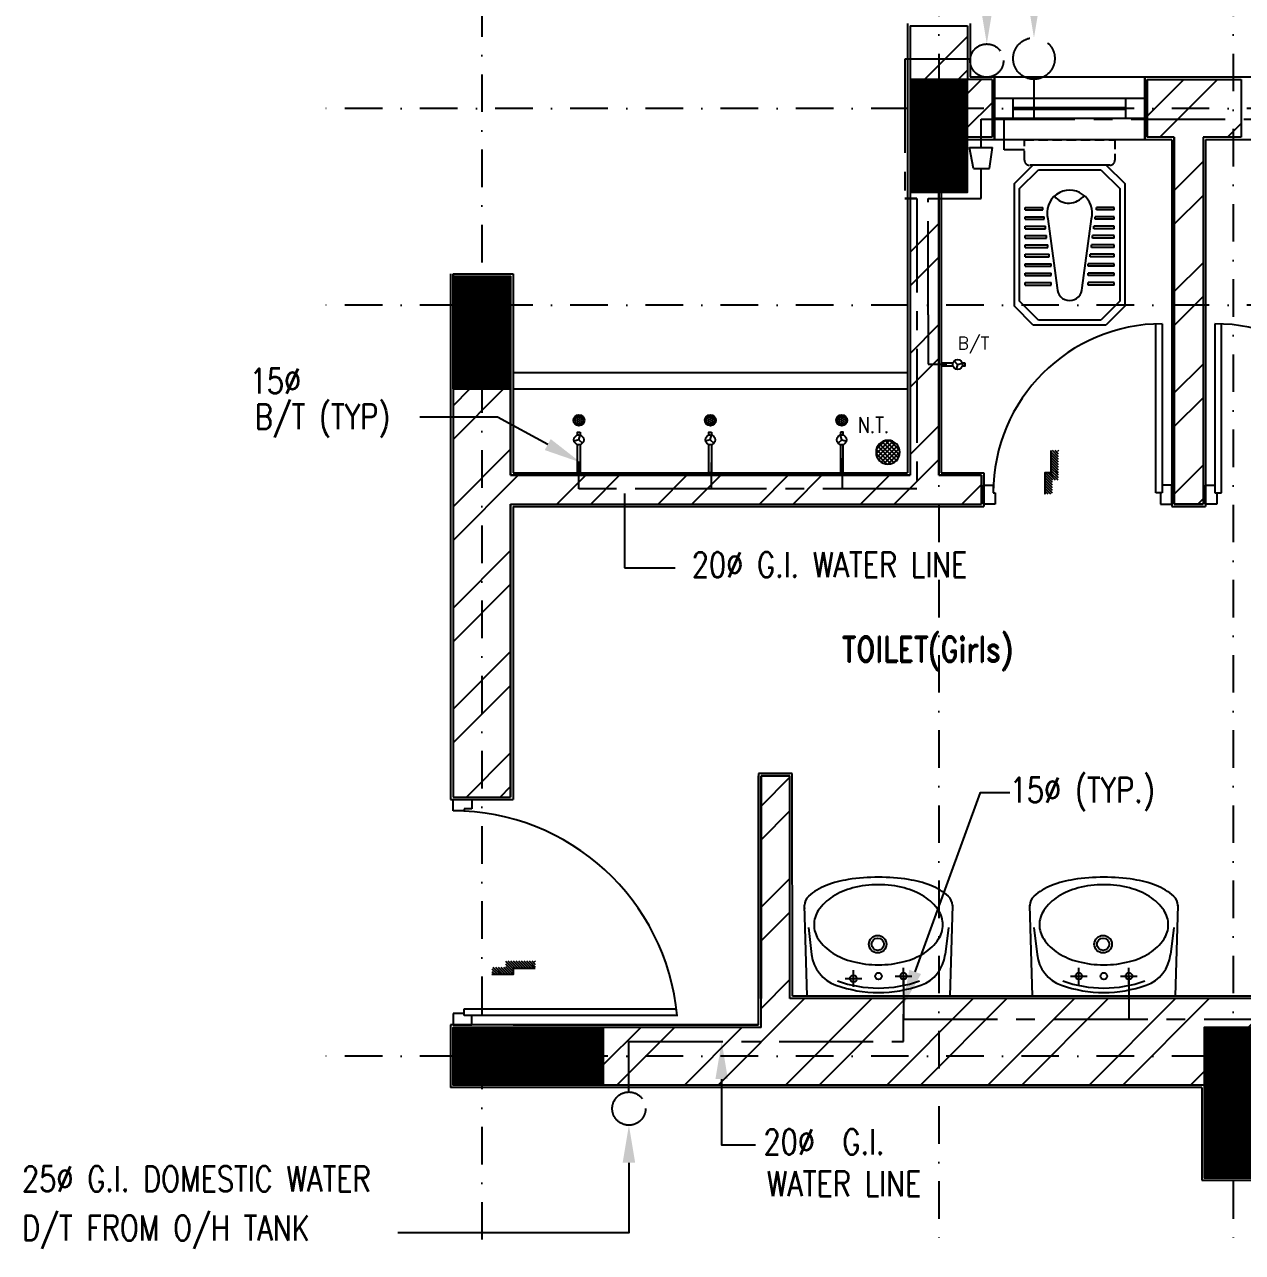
# Model space of a CAD drawing. Extents: x -437689 to -407696, y -55787 to -37037.
# Drawn here: x -431488 to -429057, y -52414 to -49963 of the extents above; entities that cross this region are included whole.
import ezdxf
from ezdxf.enums import TextEntityAlignment as Align

# ---------------------------------------------------------------- set-up
doc = ezdxf.new("R2010")
doc.units = 0
doc.header["$LTSCALE"] = 150
doc.header["$MEASUREMENT"] = 0
for name, pattern in [('CENTER', [2, 1.25, -0.25, 0.25, -0.25]), ('DASHDOT', [1, 0.5, -0.25, 0, -0.25]), ('HIDDEN', [9.525, 6.35, -3.175]), ('HIDDEN2', [0.1875, 0.125, -0.0625])]:
    doc.linetypes.add(name, pattern=pattern)
doc.layers.get('0').update_dxf_attribs({"linetype": 'CONTINUOUS'})
for name, color, linetype in [('5MM', 6, 'CONTINUOUS'), ('COL', 2, 'CONTINUOUS'), ('DIM', 6, 'CONTINUOUS'), ('DOOR', 31, 'CONTINUOUS'), ('DROP', 64, 'CONTINUOUS'), ('GRID', 252, 'DASHDOT'), ('HAT', 9, 'CONTINUOUS'), ('LAYER1', 4, 'CENTER'), ('TEXT', 7, 'CONTINUOUS'), ('TOILET', 9, 'CONTINUOUS'), ('TXT', 7, 'CONTINUOUS'), ('VENT', 8, 'HIDDEN'), ('WALL', 7, 'CONTINUOUS'), ('WIN-1', 56, 'CONTINUOUS')]:
    doc.layers.add(name, color=color, linetype=linetype)
doc.styles.add('ROMANS', font='romans.shx', dxfattribs={"height": 200})
doc.styles.add('T', font='romans.shx', dxfattribs={"height": 450})
doc.styles.add('TESTI', font='ROMAND.SHX')

# ---------------------------------------------------------------- blocks, each defined once
blk = doc.blocks.new('*X0')
at = {"color": 0}
for p, q in [((12734.9, 9916.2), (12714.5, 9936.6)), ((12743.8, 9916.2), (12718.8, 9941.2)), ((12752.6, 9916.2), (12727.6, 9941.2)), ((12761.4, 9916.2), (12736.4, 9941.2)), ((12770.3, 9916.2), (12745.3, 9941.2)), ((12779.1, 9916.2), (12754.1, 9941.2)), ((12788, 9916.2), (12763, 9941.2)), ((12796.8, 9916.2), (12771.8, 9941.2)), ((12805.6, 9916.2), (12780.6, 9941.2)), ((12813.4, 9935), (12788.4, 9960)), ((12813.4, 9926.1), (12788.4, 9951.1)), ((12813.4, 9917.3), (12788.4, 9942.3)), ((12820.5, 9936.7), (12795.5, 9961.7)), ((12829.3, 9936.7), (12804.3, 9961.7)), ((12838.2, 9936.7), (12813.2, 9961.7)), ((12847, 9936.7), (12822, 9961.7)), ((12855.8, 9936.7), (12830.8, 9961.7)), ((12859.3, 9942.1), (12839.7, 9961.7)), ((12859.3, 9951), (12848.5, 9961.7)), ((12859.3, 9959.8), (12857.4, 9961.7)), ((12726.1, 9916.2), (12714.5, 9927.8)), ((12717.3, 9916.2), (12714.5, 9918.9))]:
    blk.add_line(p, q, dxfattribs=at)
blk = doc.blocks.new('*X1')
at = {"color": 0}
for p, q in [((7365.8, -71884.4), (7367.5, -71884.4)), ((7366.8, -71880.1), (7367.5, -71880.1)), ((7367.5, -71880.1), (7368.7, -71877.9)), ((7368.7, -71886.6), (7367.5, -71884.4)), ((7368.7, -71877.9), (7368.3, -71877.2)), ((7372.5, -71884.4), (7371.2, -71882.3)), ((7372.5, -71875.8), (7371.2, -71873.6)), ((7371.2, -71882.3), (7372.5, -71880.1)), ((7372.5, -71875.8), (7375, -71875.8)), ((7372.5, -71880.1), (7375, -71880.1)), ((7372.5, -71884.4), (7375, -71884.4)), ((7374.2, -71871.4), (7375, -71871.4)), ((7376.2, -71873.6), (7375, -71871.4)), ((7375, -71875.8), (7376.2, -71873.6)), ((7376.2, -71882.3), (7375, -71880.1)), ((7375, -71884.4), (7376.2, -71882.3)), ((7380, -71880.1), (7378.7, -71877.9)), ((7378.7, -71877.9), (7380, -71875.8)), ((7378.7, -71886.6), (7380, -71884.4)), ((7380, -71871.4), (7379, -71869.7)), ((7380, -71871.4), (7382.5, -71871.4)), ((7380, -71875.8), (7382.5, -71875.8)), ((7380, -71880.1), (7382.5, -71880.1)), ((7380, -71884.4), (7382.5, -71884.4)), ((7382.5, -71871.4), (7383.7, -71869.3)), ((7383.7, -71877.9), (7382.5, -71875.8)), ((7382.5, -71880.1), (7383.7, -71877.9)), ((7383.7, -71886.6), (7382.5, -71884.4)), ((7387.5, -71875.8), (7386.2, -71873.6)), ((7387.5, -71884.4), (7386.2, -71882.3)), ((7386.2, -71873.6), (7387.5, -71871.4)), ((7386.2, -71882.3), (7387.5, -71880.1)), ((7387.5, -71871.4), (7390, -71871.4)), ((7387.5, -71875.8), (7390, -71875.8)), ((7387.5, -71880.1), (7390, -71880.1)), ((7387.5, -71884.4), (7390, -71884.4)), ((7391.2, -71873.6), (7390, -71871.4)), ((7390, -71875.8), (7391.2, -71873.6)), ((7391.2, -71882.3), (7390, -71880.1)), ((7390, -71884.4), (7391.2, -71882.3)), ((7395, -71880.1), (7393.7, -71877.9)), ((7393.7, -71877.9), (7395, -71875.8)), ((7393.7, -71886.6), (7395, -71884.4)), ((7395, -71875.8), (7395.8, -71875.8)), ((7395, -71880.1), (7397.5, -71880.1)), ((7395, -71884.4), (7397.5, -71884.4)), ((7397.5, -71880.1), (7397.9, -71879.4)), ((7398.7, -71886.6), (7397.5, -71884.4)), ((7366, -71888.8), (7367.5, -71888.8)), ((7367.3, -71893.1), (7367.5, -71893.1)), ((7367.5, -71888.8), (7368.7, -71886.6)), ((7368.7, -71895.3), (7367.5, -71893.1)), ((7368.6, -71895.5), (7368.7, -71895.3)), ((7372.5, -71893.1), (7371.2, -71890.9)), ((7371.2, -71890.9), (7372.5, -71888.8)), ((7371.7, -71898.8), (7372.5, -71897.4)), ((7372.5, -71888.8), (7375, -71888.8)), ((7372.5, -71893.1), (7375, -71893.1)), ((7372.5, -71897.4), (7375, -71897.4)), ((7376.2, -71890.9), (7375, -71888.8)), ((7375, -71893.1), (7376.2, -71890.9)), ((7376.2, -71899.6), (7375, -71897.4)), ((7375.3, -71901.2), (7376.2, -71899.6)), ((7380, -71888.8), (7378.7, -71886.6)), ((7380, -71897.4), (7378.7, -71895.3)), ((7378.7, -71895.3), (7380, -71893.1)), ((7379.6, -71902.5), (7380, -71901.8)), ((7380, -71888.8), (7382.5, -71888.8)), ((7380, -71893.1), (7382.5, -71893.1)), ((7380, -71897.4), (7382.5, -71897.4)), ((7380, -71901.8), (7382.5, -71901.8)), ((7382.5, -71888.8), (7383.7, -71886.6)), ((7383.7, -71895.3), (7382.5, -71893.1)), ((7382.5, -71897.4), (7383.7, -71895.3)), ((7383.1, -71902.8), (7382.5, -71901.8)), ((7387.5, -71893.1), (7386.2, -71890.9)), ((7387.5, -71901.8), (7386.2, -71899.6)), ((7386.2, -71890.9), (7387.5, -71888.8)), ((7386.2, -71899.6), (7387.5, -71897.4)), ((7387.5, -71888.8), (7390, -71888.8)), ((7387.5, -71893.1), (7390, -71893.1)), ((7387.5, -71897.4), (7390, -71897.4)), ((7387.5, -71901.8), (7388.3, -71901.8)), ((7391.2, -71890.9), (7390, -71888.8)), ((7390, -71893.1), (7391.2, -71890.9)), ((7391.2, -71899.6), (7390, -71897.4)), ((7390.6, -71900.7), (7391.2, -71899.6)), ((7395, -71888.8), (7393.7, -71886.6)), ((7394.9, -71897.3), (7393.7, -71895.3)), ((7393.7, -71895.3), (7395, -71893.1)), ((7395, -71888.8), (7397.5, -71888.8)), ((7395, -71893.1), (7397.5, -71893.1)), ((7397.5, -71888.8), (7398.7, -71886.6)), ((7397.6, -71893.3), (7397.5, -71893.1))]:
    blk.add_line(p, q, dxfattribs=at)

msp = doc.modelspace()

# ---------------------------------------------------------------- linework, layer by layer
at = {"color": 9, "linetype": 'HIDDEN2'}
for p, q in [((-429492, -50233.3), (-429492, -50192.6)), ((-429492, -50192.6), (-429311.1, -50192.6)), ((-429311.1, -50192.6), (-429311.1, -50233.3)), ((-429321.2, -50243.5), (-429481.9, -50243.5))]:
    msp.add_line(p, q, dxfattribs=at)
for p, q in [((-429625.2, -50641.4), (-429632, -50634.3)), ((-429625.2, -50641.4), (-429627.9, -50650.8)), ((-429625.2, -50641.4), (-429615.7, -50639)), ((-430381.6, -50791.8), (-430391, -50794.5)), ((-430381.6, -50791.8), (-430379.2, -50782.3)), ((-430381.6, -50791.8), (-430374.5, -50798.6)), ((-430119.1, -50791.8), (-430128.5, -50794.5)), ((-430119.1, -50791.8), (-430116.7, -50782.3)), ((-430119.1, -50791.8), (-430112, -50798.6)), ((-429856.6, -50791.8), (-429863.6, -50798.6)), ((-429856.6, -50791.8), (-429858.9, -50782.3)), ((-429856.6, -50791.8), (-429847.2, -50794.5))]:
    msp.add_line(p, q)
at = {"color": 0}
for p, q in [((-429787.9, -50819.7), (-429761.3, -50793.1)), ((-429787.2, -50810.2), (-429770.9, -50793.8)), ((-429786, -50826.6), (-429754.5, -50795.1)), ((-429782.5, -50832), (-429749.1, -50798.5)), ((-429747.4, -50833.3), (-429781, -50799.7)), ((-429743.6, -50828.2), (-429775.9, -50795.9)), ((-429741.2, -50821.8), (-429769.5, -50793.5)), ((-429740.9, -50813.2), (-429760.9, -50793.2)), ((-429766.9, -50840.3), (-429788, -50819.2)), ((-429758.6, -50839.7), (-429787.4, -50810.9)), ((-429752.3, -50837.1), (-429784.8, -50804.6)), ((-429777.9, -50836.2), (-429744.8, -50803.1)), ((-429772, -50839.2), (-429741.9, -50809)), ((-429764.4, -50840.4), (-429740.6, -50816.6)), ((-429752.3, -50837.1), (-429743.9, -50828.7))]:
    msp.add_line(p, q, dxfattribs=at)
at = {"color": 8}
for p, q in [((-430290.6, -50899.1), (-430290.6, -51047.2)), ((-430290.6, -51047.2), (-430189.5, -51047.2)), ((-429923.1, -51765.6), (-429916.7, -51819.7)), ((-429643.5, -51765.6), (-429649.9, -51819.7)), ((-429473.1, -51765.6), (-429466.7, -51819.7)), ((-429193.5, -51765.6), (-429199.9, -51819.7)), ((-429833.3, -51884.3), (-429833.3, -51850.9)), ((-429733.3, -51879.3), (-429733.3, -51845.9)), ((-429383.3, -51879.3), (-429383.3, -51845.9)), ((-429283.3, -51879.3), (-429283.3, -51845.9)), ((-429850, -51867.6), (-429816.6, -51867.6)), ((-429750, -51862.6), (-429716.6, -51862.6)), ((-429400, -51862.6), (-429366.6, -51862.6)), ((-429300, -51862.6), (-429266.6, -51862.6))]:
    msp.add_line(p, q, dxfattribs=at)
for points in [[(-429634.6, -50638.7), (-429657.8, -50638.7), (-429657.8, -50644), (-429634.6, -50644)], [(-429615.8, -50644), (-429610.1, -50644), (-429610.1, -50638.7)], [(-429610.1, -50638.7), (-429615.8, -50638.7)], [(-430384.2, -50782.4), (-430384.2, -50776.7), (-430378.9, -50776.7)], [(-430378.9, -50776.7), (-430378.9, -50782.4)], [(-430121.7, -50782.4), (-430121.7, -50776.7), (-430116.4, -50776.7)], [(-430116.4, -50776.7), (-430116.4, -50782.4)], [(-429853.9, -50782.4), (-429853.9, -50776.7), (-429859.2, -50776.7)], [(-429859.2, -50776.7), (-429859.2, -50782.4)], [(-430378.9, -50801.2), (-430378.9, -50857.6), (-430384.2, -50857.6), (-430384.2, -50801.2)], [(-430116.4, -50801.2), (-430116.4, -50857.6), (-430121.7, -50857.6), (-430121.7, -50801.2)], [(-429859.2, -50801.2), (-429859.2, -50857.6), (-429853.9, -50857.6), (-429853.9, -50801.2)], [(-429710, -51854.2), (-429579.7, -51496.2), (-429521.3, -51496.2)], [(-430096.4, -52068.3), (-430096.4, -52199.6), (-430028.9, -52199.6)], [(-430281.6, -52235.4), (-430281.6, -52375.2), (-430742.8, -52375.2)]]:
    msp.add_lwpolyline(points)
for centre, radius in [((-429625.2, -50641.4), 9.79), ((-430381.4, -50752.8), 10.9), ((-430381.4, -50752.8), 8.38), ((-430118.9, -50752.8), 10.9), ((-430118.9, -50752.8), 8.38), ((-429856.7, -50752.8), 10.9), ((-429856.7, -50752.8), 8.38), ((-430381.6, -50791.8), 9.79), ((-430119.1, -50791.8), 9.79), ((-429856.6, -50791.8), 9.79)]:
    msp.add_circle(centre, radius)
for centre, radius in [((-429784.8, -51798.9), 17.5), ((-429334.8, -51798.9), 17.5), ((-429784.8, -51798.9), 12.3), ((-429334.8, -51798.9), 12.3), ((-429833.3, -51867.6), 6.77), ((-429783.3, -51862.6), 6.77), ((-429733.3, -51862.6), 6.77), ((-429383.3, -51862.6), 6.77), ((-429333.3, -51862.6), 6.77), ((-429283.3, -51862.6), 6.77)]:
    msp.add_circle(centre, radius, dxfattribs=at)
at = {"color": 9, "linetype": 'HIDDEN2'}
for centre, start, end in [((-429481.9, -50233.3), 180, 270), ((-429321.2, -50233.3), 270, 360)]:
    msp.add_arc(centre, 10.1, start, end, dxfattribs=at)
for start, end in [(0, 180), (180, 360)]:
    msp.add_arc((-429764.4, -50816.7), 23.8, start, end)
at = {"color": 8}
for centre, radius, start, end in [((-429906.7, -51726.1), 24.1, 180, 183.1561), ((-429456.7, -51721.1), 24.1, 180, 183.1561), ((-429843.2, -51811), 74, 186.7128, 250.2795), ((-429723.5, -51811), 74, 289.7205, 353.2872), ((-429393.2, -51811), 74, 186.7128, 250.2795), ((-429273.5, -51811), 74, 289.7205, 353.2872), ((-429783.3, -51644), 242.5, 250.2795, 289.7205), ((-429333.3, -51644), 242.5, 250.2795, 289.7205), ((-429783.3, -51644), 251.4, 250.2795, 289.7205), ((-429333.3, -51644), 251.4, 250.2795, 289.7205)]:
    msp.add_arc(centre, radius, start, end, dxfattribs=at)
for points in [[(-429460.3, -49913.9), (-429472.8, -49988.9), (-429485.3, -49913.9)], [(-429554.5, -49926.3), (-429567, -50001.3), (-429579.5, -49926.3)], [(-429698.3, -51858.4), (-429735.7, -51924.6), (-429721.8, -51849.9)], [(-430108.9, -52068.3), (-430096.4, -51993.3), (-430083.9, -52068.3)], [(-430294.1, -52235.4), (-430281.6, -52160.4), (-430269.1, -52235.4)]]:
    msp.add_solid(points)
at = {"layer": '5MM'}
for points in [[(-429438.9, -50813.3), (-429438.9, -50857.6), (-429451.2, -50857.6), (-429451.2, -50900.1)], [(-430468.5, -51847.2), (-430512.8, -51847.2), (-430512.8, -51859.5), (-430555.3, -51859.5)]]:
    msp.add_lwpolyline(points, dxfattribs=at)
at = {"layer": 'COL'}
for p, q in [((-429720.3, -50072.6), (-429605.3, -50072.6)), ((-430632.8, -50690.1), (-430517.8, -50690.1)), ((-430332.8, -52080.1), (-430332.8, -51965.1)), ((-430332.8, -52080.1), (-430332.8, -51965.1)), ((-429017.8, -52265.1), (-429132.8, -52265.1)), ((-429017.8, -52265.1), (-429132.8, -52265.1))]:
    msp.add_line(p, q, dxfattribs=at)
at = {"layer": 'COL', "const_width": 115}
for points in [[(-429662.8, -50297.6), (-429662.8, -50072.6)], [(-430575.3, -50465.1), (-430575.3, -50690.1)], [(-429075.3, -52265.1), (-429075.3, -51965.1)], [(-430332.8, -52022.6), (-430632.8, -52022.6)]]:
    msp.add_lwpolyline(points, dxfattribs=at)
at = {"layer": 'COL'}
for points in [[(-429720.3, -50072.6), (-429720.3, -50297.6), (-429720.3, -50297.6), (-429605.3, -50297.6), (-429605.3, -50072.6)], [(-430632.8, -50690.1), (-430632.8, -50465.1), (-430632.8, -50465.1), (-430517.8, -50465.1), (-430517.8, -50690.1)]]:
    msp.add_lwpolyline(points, dxfattribs=at)
for points in [[(-430332.8, -52080.1), (-430632.8, -52080.1), (-430632.8, -52080.1), (-430632.8, -51965.1), (-430332.8, -51965.1)], [(-429017.8, -52265.1), (-429017.8, -51965.1), (-429017.8, -51965.1), (-429132.8, -51965.1), (-429132.8, -52265.1)]]:
    msp.add_lwpolyline(points, close=True, dxfattribs=at)
at = {"layer": 'DOOR', "color": 8}
for p, q in [((-429229.7, -50897.6), (-429229.7, -50560.4)), ((-429216.6, -50560.1), (-429216.6, -50897.6)), ((-429111.6, -50560.1), (-429111.6, -50897.6)), ((-429098.4, -50897.6), (-429098.4, -50560.3)), ((-429572.8, -50920.1), (-429572.8, -50882.6)), ((-429572.8, -50882.6), (-429554.1, -50882.6)), ((-429554.1, -50882.6), (-429554.1, -50897.6)), ((-429554.1, -50897.6), (-429550.3, -50897.6)), ((-429550.3, -50897.6), (-429550.3, -50920.1)), ((-429216.6, -50897.6), (-429229.7, -50897.6)), ((-429216.6, -50897.6), (-429220.3, -50897.6)), ((-429220.3, -50897.6), (-429220.3, -50920.1)), ((-429197.8, -50882.6), (-429216.6, -50882.6)), ((-429216.6, -50882.6), (-429216.6, -50897.6)), ((-429197.8, -50920.1), (-429197.8, -50882.6)), ((-429135.3, -50884.2), (-429135.3, -50920.1)), ((-429130.3, -50882.6), (-429111.6, -50882.6)), ((-429130.3, -50920.1), (-429130.3, -50882.6)), ((-429111.6, -50882.6), (-429111.6, -50897.6)), ((-429111.6, -50897.6), (-429098.4, -50897.6)), ((-429111.6, -50897.6), (-429107.8, -50897.6)), ((-429107.8, -50897.6), (-429107.8, -50920.1)), ((-429550.3, -50920.1), (-429572.8, -50920.1)), ((-429220.3, -50920.1), (-429197.8, -50920.1)), ((-429107.8, -50920.1), (-429130.3, -50920.1)), ((-430632.8, -51532.6), (-430632.8, -51510.1)), ((-430632.8, -51510.1), (-430595.3, -51510.1)), ((-430595.3, -51510.1), (-430595.3, -51528.9)), ((-430610.3, -51532.6), (-430632.8, -51532.6)), ((-430595.3, -51528.9), (-430610.3, -51528.9)), ((-430610.3, -51528.9), (-430610.3, -51532.6)), ((-430610.3, -51941.4), (-430610.3, -51928.2)), ((-430610.3, -51928.2), (-430187.4, -51928.2)), ((-430632.8, -51937.6), (-430632.8, -51960.1)), ((-430610.3, -51937.6), (-430632.8, -51937.6)), ((-430610.3, -51941.4), (-430610.3, -51937.6)), ((-430183.8, -51941.4), (-430610.3, -51941.4)), ((-430595.3, -51941.4), (-430610.3, -51941.4)), ((-430595.3, -51960.1), (-430595.3, -51941.4)), ((-430595.3, -51960.1), (-430637.8, -51960.1)), ((-430632.8, -51960.1), (-430595.3, -51960.1))]:
    msp.add_line(p, q, dxfattribs=at)
for centre, radius, start, end in [((-429216.6, -50897.6), 337.5, 90, 180), ((-429111.6, -50897.6), 337.5, 0, 90), ((-430633.2, -51982.2), 449.6, 5.2159, 89.9451)]:
    msp.add_arc(centre, radius, start, end, dxfattribs=at)
at = {"layer": 'GRID'}
for p, q in [((-429662.8, -46868.7), (-429662.8, -52414.4)), ((-429075.3, -46868.7), (-429075.3, -52414.4)), ((-430575.3, -46910.1), (-430575.3, -52414.4)), ((-427171.5, -50130.3), (-430923.8, -50130.3)), ((-427171.5, -50522.8), (-430923.8, -50522.8)), ((-427171.5, -50522.8), (-430923.8, -50522.8)), ((-427171.5, -52022.8), (-430923.8, -52022.8))]:
    msp.add_line(p, q, dxfattribs=at)
at = {"layer": 'LAYER1'}
for p, q in [((-429600.2, -50031.5), (-429730.5, -50031.5)), ((-429730.5, -50031.5), (-429730.5, -50310.2)), ((-429472.8, -50066.4), (-429472.8, -50152)), ((-429578.5, -50151.6), (-427648.7, -50151.6)), ((-429578.5, -50208), (-429578.5, -50151.6)), ((-429532.3, -50213), (-429532.3, -50149.7)), ((-429601.4, -50208), (-429555.6, -50208)), ((-429593.5, -50249.8), (-429601.4, -50208)), ((-429561.9, -50249.8), (-429555.6, -50208)), ((-429492, -50213), (-429532.3, -50213)), ((-429593.5, -50249.8), (-429561.9, -50249.8)), ((-429578.5, -50309.9), (-429578.5, -50249.8)), ((-429730.5, -50310.2), (-429706.6, -50310.2)), ((-429706.6, -50310.2), (-429730.5, -50310.2)), ((-429706.6, -50310.2), (-429706.6, -50889.6)), ((-429683.8, -50542.4), (-429683.8, -50309.9)), ((-429683.8, -50309.9), (-429578.5, -50309.9)), ((-429683.8, -50542.4), (-429683.8, -50640.4)), ((-429683.8, -50640.4), (-429647, -50640.4)), ((-430381.5, -50889.6), (-430381.5, -50835.2)), ((-430117.3, -50837.2), (-430117.3, -50889.6)), ((-429856.1, -50828.2), (-429856.1, -50889.6)), ((-429706.6, -50889.6), (-430381.5, -50889.6)), ((-430187.4, -50889.6), (-430267, -50889.6)), ((-429733.3, -51862.6), (-429733.3, -51948.6)), ((-429283.3, -51862.6), (-429283.3, -51948.6)), ((-429733.3, -51993), (-429733.3, -51938.9)), ((-429733.3, -51948.6), (-428635, -51948.6)), ((-430281.6, -52093.9), (-430281.6, -51993)), ((-430281.6, -51993), (-429733.3, -51993))]:
    msp.add_line(p, q, dxfattribs=at)
at = {"layer": 'LAYER1', "extrusion": (0, 0, -1)}
msp.add_lwpolyline([(430443.7, -50801.3), (430544.1, -50746.8), (430699, -50746.8)], dxfattribs=at)
at = {"layer": 'LAYER1'}
for centre, radius in [((-429472.8, -50030.4), 41.5), ((-429567, -50034.6), 33.2), ((-430281.6, -52127.2), 33.2)]:
    msp.add_circle(centre, radius, dxfattribs=at)
at = {"layer": 'LAYER1', "extrusion": (0, 0, -1)}
msp.add_solid([(430449.6, -50812.3), (430377.8, -50837.1), (430437.7, -50790.3)], dxfattribs=at)
at = {"layer": 'TOILET'}
for p, q in [((-429511.6, -50280.1), (-429474.1, -50242.6)), ((-429501.6, -50290.1), (-429464.1, -50252.6)), ((-429474.1, -50242.6), (-429329.1, -50242.6)), ((-429464.1, -50252.6), (-429339.1, -50252.6)), ((-429339.1, -50252.6), (-429301.6, -50290.1)), ((-429329.1, -50242.6), (-429291.6, -50280.1)), ((-429511.6, -50525.1), (-429511.6, -50280.1)), ((-429291.6, -50280.1), (-429291.6, -50525.1)), ((-429501.6, -50515.1), (-429501.6, -50290.1)), ((-429301.6, -50290.1), (-429301.6, -50515.1)), ((-429490.3, -50327.7), (-429455, -50327.7)), ((-429490.3, -50327.7), (-429455, -50327.7)), ((-429490.3, -50332.7), (-429490.3, -50327.7)), ((-429490.3, -50332.7), (-429490.3, -50327.7)), ((-429490.3, -50332.7), (-429455, -50332.7)), ((-429490.3, -50332.7), (-429455, -50332.7)), ((-429455, -50332.7), (-429455, -50327.7)), ((-429455, -50332.7), (-429455, -50327.7)), ((-429312.8, -50327.7), (-429348.1, -50327.7)), ((-429312.8, -50327.7), (-429348.1, -50327.7)), ((-429348.1, -50332.7), (-429348.1, -50327.7)), ((-429348.1, -50332.7), (-429348.1, -50327.7)), ((-429312.8, -50332.7), (-429348.1, -50332.7)), ((-429312.8, -50332.7), (-429348.1, -50332.7)), ((-429312.8, -50332.7), (-429312.8, -50327.7)), ((-429312.8, -50332.7), (-429312.8, -50327.7)), ((-429490.3, -50346.4), (-429452.5, -50346.4)), ((-429490.3, -50351.4), (-429490.3, -50346.4)), ((-429490.3, -50351.4), (-429452.5, -50351.4)), ((-429452.5, -50351.4), (-429452.5, -50346.4)), ((-429445, -50350.5), (-429426.6, -50488.6)), ((-429376.6, -50488.6), (-429358.1, -50350.5)), ((-429312.8, -50346.4), (-429350.6, -50346.4)), ((-429350.6, -50351.4), (-429350.6, -50346.4)), ((-429312.8, -50351.4), (-429350.6, -50351.4)), ((-429312.8, -50351.4), (-429312.8, -50346.4)), ((-429490.3, -50365.2), (-429450, -50365.2)), ((-429490.3, -50365.2), (-429450, -50365.2)), ((-429490.3, -50370.2), (-429490.3, -50365.2)), ((-429490.3, -50370.2), (-429490.3, -50365.2)), ((-429490.3, -50370.2), (-429450, -50370.2)), ((-429490.3, -50370.2), (-429450, -50370.2)), ((-429450, -50370.2), (-429450, -50365.2)), ((-429450, -50370.2), (-429450, -50365.2)), ((-429312.8, -50365.2), (-429353.1, -50365.2)), ((-429353.1, -50370.2), (-429353.1, -50365.2)), ((-429312.8, -50365.2), (-429353.1, -50365.2)), ((-429353.1, -50370.2), (-429353.1, -50365.2)), ((-429312.8, -50370.2), (-429353.1, -50370.2)), ((-429312.8, -50370.2), (-429353.1, -50370.2)), ((-429312.8, -50370.2), (-429312.8, -50365.2)), ((-429312.8, -50370.2), (-429312.8, -50365.2)), ((-429490.3, -50383.9), (-429447.5, -50383.9)), ((-429490.3, -50388.9), (-429490.3, -50383.9)), ((-429490.3, -50388.9), (-429447.5, -50388.9)), ((-429490.3, -50402.7), (-429445, -50402.7)), ((-429490.3, -50402.7), (-429445, -50402.7)), ((-429490.3, -50407.7), (-429490.3, -50402.7)), ((-429490.3, -50407.7), (-429490.3, -50402.7)), ((-429490.3, -50407.7), (-429445, -50407.7)), ((-429490.3, -50407.7), (-429445, -50407.7)), ((-429447.5, -50388.9), (-429447.5, -50383.9)), ((-429445, -50407.7), (-429445, -50402.7)), ((-429445, -50407.7), (-429445, -50402.7)), ((-429312.8, -50402.7), (-429358.2, -50402.7)), ((-429358.2, -50407.7), (-429358.2, -50402.7)), ((-429312.8, -50402.7), (-429358.2, -50402.7)), ((-429358.2, -50407.7), (-429358.2, -50402.7)), ((-429312.8, -50407.7), (-429358.2, -50407.7)), ((-429312.8, -50407.7), (-429358.2, -50407.7)), ((-429312.8, -50383.9), (-429355.7, -50383.9)), ((-429355.7, -50388.9), (-429355.7, -50383.9)), ((-429312.8, -50388.9), (-429355.7, -50388.9)), ((-429312.8, -50388.9), (-429312.8, -50383.9)), ((-429312.8, -50407.7), (-429312.8, -50402.7)), ((-429312.8, -50407.7), (-429312.8, -50402.7)), ((-429490.3, -50421.4), (-429442.5, -50421.4)), ((-429490.3, -50426.4), (-429490.3, -50421.4)), ((-429490.3, -50426.4), (-429442.5, -50426.4)), ((-429442.5, -50426.4), (-429442.5, -50421.4)), ((-429312.8, -50421.4), (-429360.7, -50421.4)), ((-429360.7, -50426.4), (-429360.7, -50421.4)), ((-429312.8, -50426.4), (-429360.7, -50426.4)), ((-429312.8, -50426.4), (-429312.8, -50421.4)), ((-429490.3, -50440.2), (-429438.3, -50440.2)), ((-429490.3, -50445.2), (-429490.3, -50440.2)), ((-429490.3, -50440.2), (-429438.3, -50440.2)), ((-429490.3, -50445.2), (-429490.3, -50440.2)), ((-429490.3, -50445.2), (-429438.3, -50445.2)), ((-429490.3, -50445.2), (-429438.3, -50445.2)), ((-429438.3, -50445.2), (-429438.3, -50440.2)), ((-429438.3, -50445.2), (-429438.3, -50440.2)), ((-429364.8, -50445.2), (-429364.8, -50440.2)), ((-429312.8, -50440.2), (-429364.8, -50440.2)), ((-429364.8, -50445.2), (-429364.8, -50440.2)), ((-429312.8, -50440.2), (-429364.8, -50440.2)), ((-429312.8, -50445.2), (-429364.8, -50445.2)), ((-429312.8, -50445.2), (-429364.8, -50445.2)), ((-429312.8, -50445.2), (-429312.8, -50440.2)), ((-429312.8, -50445.2), (-429312.8, -50440.2)), ((-429490.3, -50458.9), (-429438.3, -50458.9)), ((-429490.3, -50463.9), (-429490.3, -50458.9)), ((-429490.3, -50463.9), (-429438.3, -50463.9)), ((-429490.3, -50482.7), (-429490.3, -50477.7)), ((-429490.3, -50477.7), (-429438.3, -50477.7)), ((-429438.3, -50463.9), (-429438.3, -50458.9)), ((-429438.3, -50482.7), (-429438.3, -50477.7)), ((-429364.8, -50463.9), (-429364.8, -50458.9)), ((-429312.8, -50458.9), (-429364.8, -50458.9)), ((-429312.8, -50463.9), (-429364.8, -50463.9)), ((-429312.8, -50477.7), (-429364.8, -50477.7)), ((-429364.8, -50482.7), (-429364.8, -50477.7)), ((-429312.8, -50463.9), (-429312.8, -50458.9)), ((-429312.8, -50482.7), (-429312.8, -50477.7)), ((-429490.3, -50482.7), (-429438.3, -50482.7)), ((-429312.8, -50482.7), (-429364.8, -50482.7)), ((-429474.1, -50562.6), (-429511.6, -50525.1)), ((-429464.1, -50552.6), (-429501.6, -50515.1)), ((-429301.6, -50515.1), (-429339.1, -50552.6)), ((-429291.6, -50525.1), (-429329.1, -50562.6)), ((-429339.1, -50552.6), (-429464.1, -50552.6)), ((-429329.1, -50562.6), (-429474.1, -50562.6))]:
    msp.add_line(p, q, dxfattribs=at)
at = {"layer": 'TOILET', "color": 8}
for p, q in [((-429925.8, -51902.6), (-429930.8, -51721.1)), ((-429925.8, -51902.6), (-429930.8, -51721.1)), ((-429635.8, -51721.1), (-429640.8, -51902.6)), ((-429635.8, -51721.1), (-429640.8, -51902.6)), ((-429475.8, -51902.6), (-429480.8, -51721.1)), ((-429475.8, -51902.6), (-429480.8, -51721.1)), ((-429185.8, -51721.1), (-429190.8, -51902.6)), ((-429185.8, -51721.1), (-429190.8, -51902.6)), ((-429640.8, -51902.6), (-429925.8, -51902.6)), ((-429640.8, -51902.6), (-429925.8, -51902.6)), ((-429190.8, -51902.6), (-429475.8, -51902.6)), ((-429190.8, -51902.6), (-429475.8, -51902.6))]:
    msp.add_line(p, q, dxfattribs=at)
at = {"layer": 'TOILET'}
for centre, radius, start, end in [((-429401.6, -50338.6), 45.1, 344.7619, 195.2381), ((-429402.9, -50281.6), 37.5, 219.2263, 323.3943), ((-429401.6, -50488.6), 25, 180, 360)]:
    msp.add_arc(centre, radius, start, end, dxfattribs=at)
at = {"layer": 'TOILET', "color": 8}
for centre, radius, start, end in [((-429848.5, -51784.6), 110.3, 110.7914, 132.5102), ((-429848.5, -51784.6), 110.3, 110.7914, 132.5102), ((-429809.2, -51887.9), 220.8, 98.9379, 110.7914), ((-429809.2, -51887.9), 220.8, 98.9379, 110.7914), ((-429783.3, -52052.8), 387.7, 90, 98.9379), ((-429783.3, -52052.8), 387.7, 90, 98.9379), ((-429783.3, -51886.6), 206.5, 90, 104.4333), ((-429783.3, -52052.8), 387.7, 81.0621, 90), ((-429783.3, -52052.8), 387.7, 81.0621, 90), ((-429783.3, -51886.6), 206.5, 75.5667, 90), ((-429757.4, -51887.9), 220.8, 69.2086, 81.0621), ((-429757.4, -51887.9), 220.8, 69.2086, 81.0621), ((-429718.2, -51784.6), 110.3, 47.4898, 69.2086), ((-429718.2, -51784.6), 110.3, 47.4898, 69.2086), ((-429398.5, -51784.6), 110.3, 110.7914, 132.5102), ((-429398.5, -51784.6), 110.3, 110.7914, 132.5102), ((-429359.2, -51887.9), 220.8, 98.9379, 110.7914), ((-429359.2, -51887.9), 220.8, 98.9379, 110.7914), ((-429333.3, -52052.8), 387.7, 90, 98.9379), ((-429333.3, -52052.8), 387.7, 90, 98.9379), ((-429333.3, -51886.6), 206.5, 90, 104.4333), ((-429333.3, -52052.8), 387.7, 81.0621, 90), ((-429333.3, -52052.8), 387.7, 81.0621, 90), ((-429333.3, -51886.6), 206.5, 75.5667, 90), ((-429307.4, -51887.9), 220.8, 69.2086, 81.0621), ((-429307.4, -51887.9), 220.8, 69.2086, 81.0621), ((-429268.2, -51784.6), 110.3, 47.4898, 69.2086), ((-429268.2, -51784.6), 110.3, 47.4898, 69.2086), ((-429906.7, -51721.1), 24.1, 132.5102, 180), ((-429906.7, -51721.1), 24.1, 132.5102, 180), ((-429823.8, -51784.8), 95.7, 121.8551, 146.3116), ((-429799.4, -51824.2), 142.1, 104.4333, 121.8551), ((-429767.2, -51824.2), 142.1, 58.1449, 75.5667), ((-429742.8, -51784.8), 95.7, 33.6884, 58.1449), ((-429659.9, -51721.1), 24.1, 360, 47.4898), ((-429659.9, -51721.1), 24.1, 360, 47.4898), ((-429456.7, -51721.1), 24.1, 132.5102, 180), ((-429456.7, -51721.1), 24.1, 132.5102, 180), ((-429373.8, -51784.8), 95.7, 121.8551, 146.3116), ((-429349.4, -51824.2), 142.1, 104.4333, 121.8551), ((-429317.2, -51824.2), 142.1, 58.1449, 75.5667), ((-429292.8, -51784.8), 95.7, 33.6884, 58.1449), ((-429209.9, -51721.1), 24.1, 360, 47.4898), ((-429209.9, -51721.1), 24.1, 360, 47.4898), ((-429860.9, -51760.1), 51.1, 146.3116, 180), ((-429705.7, -51760.1), 51.1, 360, 33.6884), ((-429659.9, -51721.1), 24.1, 356.8439, 360), ((-429659.9, -51721.1), 24.1, 356.8439, 360), ((-429410.9, -51760.1), 51.1, 146.3116, 180), ((-429255.7, -51760.1), 51.1, 360, 33.6884), ((-429209.9, -51721.1), 24.1, 356.8439, 360), ((-429209.9, -51721.1), 24.1, 356.8439, 360), ((-429860.9, -51760.1), 51.1, 180, 213.6884), ((-429705.7, -51760.1), 51.1, 326.3116, 360), ((-429410.9, -51760.1), 51.1, 180, 213.6884), ((-429255.7, -51760.1), 51.1, 326.3116, 360), ((-429823.8, -51735.4), 95.7, 213.6884, 238.1449), ((-429742.8, -51735.4), 95.7, 301.8551, 326.3116), ((-429373.8, -51735.4), 95.7, 213.6884, 238.1449), ((-429292.8, -51735.4), 95.7, 301.8551, 326.3116), ((-429799.4, -51696), 142.1, 238.1449, 255.5667), ((-429767.2, -51696), 142.1, 284.4333, 301.8551), ((-429349.4, -51696), 142.1, 238.1449, 255.5667), ((-429317.2, -51696), 142.1, 284.4333, 301.8551), ((-429783.3, -51633.6), 206.5, 255.5667, 270), ((-429783.3, -51633.6), 206.5, 270, 284.4333), ((-429333.3, -51633.6), 206.5, 255.5667, 270), ((-429333.3, -51633.6), 206.5, 270, 284.4333)]:
    msp.add_arc(centre, radius, start, end, dxfattribs=at)
at = {"layer": 'VENT', "const_width": 7.5}
msp.add_lwpolyline([(-429289.1, -50130.1), (-429514.1, -50130.1)], dxfattribs=at)
at = {"layer": 'WALL', "color": 9}
for p, q in [((-429725.3, -49960.3), (-429725.3, -50857.6)), ((-427632.8, -50067.6), (-429600.3, -50067.6)), ((-429197.8, -50192.6), (-429197.8, -50925.1)), ((-429130.3, -50192.6), (-429130.3, -50925.1)), ((-428677.8, -50192.6), (-429130.3, -50192.6)), ((-429657.8, -50857.6), (-429572.8, -50857.6)), ((-429197.8, -50925.1), (-429130.3, -50925.1))]:
    msp.add_line(p, q, dxfattribs=at)
at = {"layer": 'WALL', "color": 9, "linetype": 'DASHDOT', "ltscale": 900}
for p, q in [((-429720.3, -49966.6), (-429718.6, -49964.9)), ((-429691.6, -50072.6), (-429605.3, -49986.3)), ((-429624.3, -50072.6), (-429605.3, -50053.6)), ((-429605.3, -50100.2), (-429577.8, -50072.6)), ((-429246.6, -50145.5), (-429173.6, -50072.6)), ((-429221.3, -50187.6), (-429106.3, -50072.6)), ((-429605.3, -50167.5), (-429556.6, -50118.8)), ((-429086.6, -50187.6), (-429059.1, -50160.1)), ((-429192.8, -50293.8), (-429135.3, -50236.3)), ((-429657.8, -50297.6), (-429657.8, -50857.6)), ((-429192.8, -50361.2), (-429135.3, -50303.7)), ((-429720.3, -50417.2), (-429662.8, -50359.7)), ((-429720.3, -50484.6), (-429662.8, -50427.1)), ((-429192.8, -50495.9), (-429135.3, -50438.4)), ((-429192.8, -50563.2), (-429135.3, -50505.7)), ((-429720.3, -50619.3), (-429662.8, -50561.8)), ((-429720.3, -50686.6), (-429662.8, -50629.1)), ((-429192.8, -50698), (-429135.3, -50640.5)), ((-430632.8, -50723.6), (-430599.4, -50690.1)), ((-430632.8, -50790.9), (-430532, -50690.1)), ((-429192.8, -50765.3), (-429135.3, -50707.8)), ((-429720.3, -50821.3), (-429662.8, -50763.8)), ((-430632.8, -50925.6), (-430517.8, -50810.6)), ((-429751.7, -50920.1), (-429662.8, -50831.2)), ((-429192.8, -50900), (-429135.3, -50842.5)), ((-430632.8, -50993), (-430502.5, -50862.6)), ((-430425.3, -50920.1), (-430367.8, -50862.6)), ((-430357.9, -50920.1), (-430300.4, -50862.6)), ((-430223.2, -50920.1), (-430165.7, -50862.6)), ((-430155.8, -50920.1), (-430098.3, -50862.6)), ((-430021.1, -50920.1), (-429963.6, -50862.6)), ((-429953.8, -50920.1), (-429896.3, -50862.6)), ((-429819.1, -50920.1), (-429761.6, -50862.6)), ((-429572.8, -50857.6), (-429572.8, -50925.1)), ((-429617, -50920.1), (-429577.8, -50880.9)), ((-430637.8, -50920.1), (-430637.8, -51510.1)), ((-429145.6, -50920.1), (-429135.3, -50909.9)), ((-430512.8, -50925.1), (-430512.8, -51510.1)), ((-430632.8, -51127.7), (-430517.8, -51012.7)), ((-430632.8, -51195), (-430517.8, -51080)), ((-430632.8, -51329.7), (-430517.8, -51214.7)), ((-430632.8, -51397.1), (-430517.8, -51282.1)), ((-430606.1, -51505.1), (-430517.8, -51416.8)), ((-430538.8, -51505.1), (-430517.8, -51484.1)), ((-430017.8, -51523), (-429960.3, -51465.4)), ((-430017.8, -51590.3), (-429960.3, -51532.8)), ((-430017.8, -51725), (-429960.2, -51667.4)), ((-430017.8, -51792.4), (-429960.2, -51734.7)), ((-430017.8, -51927.1), (-429960.2, -51869.4)), ((-430103.5, -52080.1), (-429931, -51907.6)), ((-429968.8, -52080.1), (-429796.3, -51907.6)), ((-429901.5, -52080.1), (-429729, -51907.6)), ((-429766.8, -52080.1), (-429594.3, -51907.6)), ((-429699.4, -52080.1), (-429526.9, -51907.6)), ((-429564.7, -52080.1), (-429392.2, -51907.6)), ((-429497.3, -52080.1), (-429324.8, -51907.6)), ((-429362.6, -52080.1), (-429190.1, -51907.6)), ((-429295.3, -52080.1), (-429122.8, -51907.6)), ((-429160.6, -52080.1), (-428988.1, -51907.6)), ((-429093.2, -52080.1), (-428920.7, -51907.6)), ((-430332.8, -52040), (-430257.9, -51965.1)), ((-430305.6, -52080.1), (-430190.6, -51965.1)), ((-430170.9, -52080.1), (-430055.9, -51965.1))]:
    msp.add_line(p, q, dxfattribs=at)
at = {"layer": 'WALL', "linetype": 'CONTINUOUS', "ltscale": 900}
for p, q in [((-429720.3, -49965.3), (-429605.3, -49965.3)), ((-429551.6, -50190.2), (-429551.6, -50072.6)), ((-429251.6, -50190.2), (-429251.6, -50072.6)), ((-429514.1, -50150.1), (-429514.1, -50110.1)), ((-429289.1, -50150.1), (-429289.1, -50110.1)), ((-430632.8, -50685.1), (-430632.8, -50460.1)), ((-430632.8, -50460.1), (-430632.8, -50920.1)), ((-430517.8, -50465.1), (-430517.8, -50862.6))]:
    msp.add_line(p, q, dxfattribs=at)
at = {"layer": 'WALL', "linetype": 'DASHDOT', "ltscale": 900}
for p, q in [((-429720.3, -49965.3), (-429720.3, -50000.1)), ((-429556.6, -50072.6), (-429556.6, -50187.6)), ((-429551.6, -50190.2), (-429551.6, -50067.6)), ((-429551.6, -50067.6), (-429551.6, -50192.6)), ((-429251.6, -50190.2), (-429251.6, -50067.6)), ((-429251.6, -50067.6), (-429251.6, -50192.6)), ((-429246.6, -50072.6), (-429246.6, -50187.6)), ((-429246.6, -50187.6), (-429246.6, -50072.6)), ((-429246.6, -50072.6), (-429059.1, -50072.6)), ((-429059.1, -50072.6), (-429059.1, -50187.6)), ((-429059.1, -50072.6), (-429059.1, -50187.6)), ((-429605.3, -50297.6), (-429605.3, -50187.6)), ((-429192.8, -50187.6), (-429246.6, -50187.6)), ((-429192.8, -50920.1), (-429192.8, -50187.6)), ((-429059.1, -50187.6), (-429135.3, -50187.6)), ((-429135.3, -50187.6), (-429135.3, -50920.1)), ((-429662.8, -50297.6), (-429662.8, -50862.6)), ((-430632.8, -50920.1), (-430632.8, -51505.1)), ((-430517.8, -50920.1), (-430517.8, -51505.1)), ((-430517.8, -50920.1), (-430517.8, -50997.8)), ((-429135.3, -50920.1), (-429192.8, -50920.1)), ((-430637.8, -51510.1), (-430512.8, -51510.1)), ((-430632.8, -51505.1), (-430517.8, -51505.1)), ((-430637.8, -51960.1), (-430637.8, -52085.1)), ((-430632.8, -52080.1), (-430632.8, -51965.5)), ((-430632.8, -51965.5), (-430632.8, -52080.1)), ((-430512.8, -51960.1), (-430022.8, -51960.1)), ((-429137.8, -52085.1), (-429137.8, -52270.1)), ((-429132.8, -52080.1), (-429132.8, -52265.1)), ((-429137.8, -52270.1), (-429012.8, -52270.1)), ((-429132.8, -52265.1), (-429017.8, -52265.1))]:
    msp.add_line(p, q, dxfattribs=at)
at = {"layer": 'WALL'}
for p, q in [((-429720.3, -49965.3), (-429720.3, -50862.6)), ((-429556.6, -50072.6), (-429720.3, -50072.6)), ((-429556.6, -50187.6), (-429605.3, -50187.6)), ((-429192.8, -50187.6), (-429246.6, -50187.6)), ((-429192.8, -50187.6), (-429192.8, -50920.1)), ((-429135.3, -50187.6), (-429135.3, -50920.1)), ((-429059.1, -50187.6), (-429135.3, -50187.6)), ((-429197.8, -50192.6), (-429605.3, -50192.6)), ((-429662.8, -50862.6), (-429577.8, -50862.6)), ((-429577.8, -50862.6), (-429577.8, -50920.1)), ((-429572.8, -50857.6), (-429572.8, -50920.1)), ((-429662.8, -50920.1), (-429577.8, -50920.1)), ((-429192.8, -50920.1), (-429135.3, -50920.1)), ((-430022.8, -51960.1), (-430022.8, -51462.9)), ((-430017.8, -51462.9), (-429960.3, -51462.9)), ((-430017.8, -51965.1), (-430017.8, -51462.9)), ((-429960.1, -51902.6), (-429960.1, -51902.6)), ((-428652.8, -51902.6), (-429955.1, -51902.6)), ((-428647.8, -51907.6), (-429960.1, -51907.6)), ((-430022.8, -51960.1), (-430632.8, -51960.1)), ((-430017.8, -51965.1), (-430632.8, -51965.1)), ((-429137.8, -52085.1), (-430637.8, -52085.1)), ((-429132.8, -52080.1), (-430632.8, -52080.1))]:
    msp.add_line(p, q, dxfattribs=at)
at = {"layer": 'WALL', "linetype": 'CONTINUOUS'}
for p, q in [((-429605.3, -49965.3), (-429605.3, -50022.6)), ((-429605.3, -49965.3), (-429605.3, -50072.6)), ((-429600.3, -49960.3), (-429600.3, -50067.6)), ((-429662.8, -50297.6), (-429720.3, -50297.6)), ((-429720.3, -50297.6), (-429720.3, -50862.6)), ((-429662.8, -50862.6), (-429662.8, -50297.6)), ((-430512.8, -50657.6), (-429725.3, -50657.6)), ((-430632.8, -50690.1), (-430632.8, -51505.1)), ((-430517.8, -50690.1), (-430632.8, -50690.1)), ((-430632.8, -50690.1), (-430632.8, -50690.1)), ((-430517.8, -50862.6), (-430517.8, -50690.1)), ((-430512.8, -50690.1), (-429725.3, -50690.1)), ((-430517.8, -50862.6), (-429720.3, -50862.6)), ((-429720.3, -50862.6), (-430517.8, -50862.6)), ((-430512.8, -50857.6), (-429725.3, -50857.6)), ((-429577.8, -50862.6), (-429662.8, -50862.6)), ((-429577.8, -50920.1), (-429577.8, -50862.6)), ((-430517.8, -50920.1), (-429577.8, -50920.1)), ((-430517.8, -51505.1), (-430517.8, -50920.1)), ((-430517.8, -50920.1), (-429577.8, -50920.1)), ((-429192.8, -50920.1), (-429135.3, -50920.1)), ((-430512.8, -50925.1), (-429572.8, -50925.1)), ((-429955.3, -51457.9), (-430022.8, -51457.9)), ((-430022.8, -51457.9), (-430022.8, -51907.6)), ((-429955.1, -51902.6), (-429955.3, -51457.9)), ((-429960.3, -51462.9), (-430017.8, -51462.9)), ((-430017.8, -51462.9), (-430017.8, -51907.6)), ((-429960.1, -51907.6), (-429960.3, -51462.9)), ((-430632.8, -51505.1), (-430517.8, -51505.1))]:
    msp.add_line(p, q, dxfattribs=at)
at = {"layer": 'WALL', "color": 9, "linetype": 'CONTINUOUS', "ltscale": 900}
for p, q in [((-430637.8, -50460.1), (-430637.8, -50920.1)), ((-430512.8, -50460.1), (-430512.8, -50857.6))]:
    msp.add_line(p, q, dxfattribs=at)
at = {"layer": 'WALL', "color": 9, "linetype": 'CONTINUOUS'}
msp.add_line((-430632.8, -50460.1), (-430512.8, -50460.1), dxfattribs=at)
at = {"layer": 'WALL', "linetype": 'CONTINUOUS'}
msp.add_point((-430381.6, -50857.6), dxfattribs=at)
at = {"layer": 'WIN-1'}
for p, q in [((-429251.6, -50110.1), (-429551.6, -50110.1)), ((-429251.6, -50150.1), (-429551.6, -50150.1))]:
    msp.add_line(p, q, dxfattribs=at)

# ---------------------------------------------------------------- block references
at = {"layer": 'DROP', "extrusion": (0, 0, -1), "xscale": 0.6, "yscale": 0.6, "zscale": -0.6, "rotation": 270}
msp.add_blockref('*X0', (423474.1, -43184.6), dxfattribs=at)
at = {"layer": 'DROP', "xscale": 0.5999999999767169, "yscale": 0.5999999999985448, "zscale": 0.6, "rotation": 180}
msp.add_blockref('*X0', (-422839.8, -45882.5), dxfattribs=at)
at = {"layer": 'HAT', "xscale": 0.5, "yscale": 0.5, "zscale": 0.5, "rotation": 180}
for p in [(-426690.1, -86695.9), (-426427.6, -86695.9)]:
    msp.add_blockref('*X1', p, dxfattribs=at)
at = {"layer": 'HAT', "extrusion": (0, 0, -1), "xscale": 0.5, "yscale": 0.5, "zscale": -0.5, "rotation": 180}
msp.add_blockref('*X1', (433548, -86695.9), dxfattribs=at)

# ---------------------------------------------------------------- texts
at = {"layer": 'DIM', "color": 7, "style": 'ROMANS'}
msp.add_text('B/T', height=25, dxfattribs=at).set_placement((-429562.1, -50598.9), align=Align.MIDDLE_RIGHT)
at = {"layer": 'TEXT', "style": 'T', "width": 0.8}
for s, p in [('15%%c ', (-431038.9, -50699.2)), ('B/T (TYP)', (-431029, -50770.5)), ('20%%c G.I. WATER LINE', (-430156.1, -51066.1)), ('15%%c (TYP.)', (-429521.3, -51515.8)), ('20%%c  G.I.', (-430013, -52218.5)), ('25%%c G.I. DOMESTIC WATER', (-431493.4, -52292.4)), ('WATER LINE', (-430006.4, -52302.1)), ('D/T FROM O/H TANK', (-431493.4, -52390.5))]:
    msp.add_text(s, height=50, dxfattribs=at).set_placement(p)
at = {"layer": 'TXT', "style": 'TESTI', "width": 0.8}
for s, height, p in [('N.T.', 31.5, (-429824.3, -50777.9)), ('TOILET(Girls)', 50, (-429856.6, -51234.8))]:
    msp.add_text(s, height=height, dxfattribs=at).set_placement(p)

doc.saveas('drawing.dxf')
